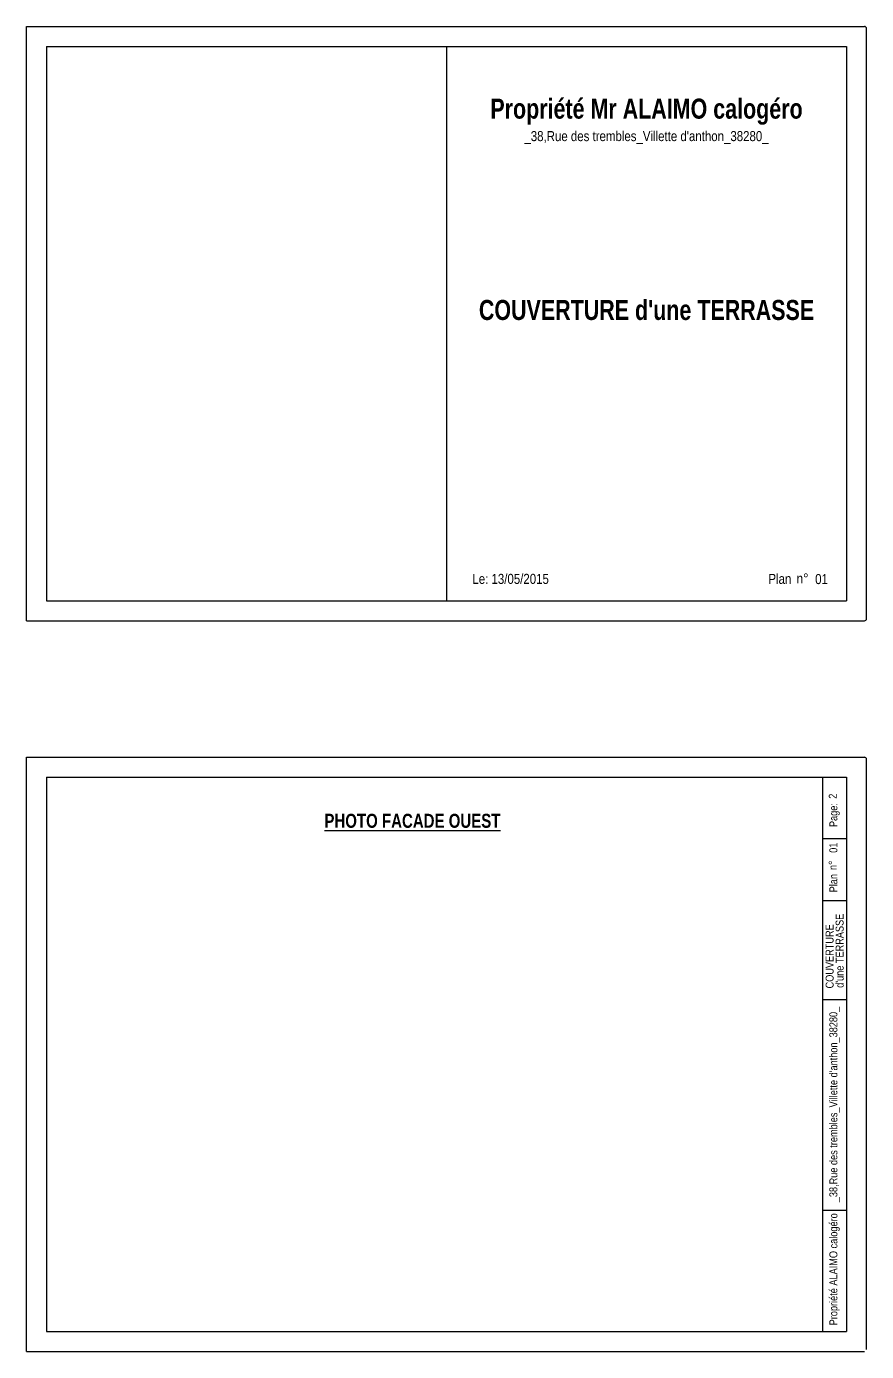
# Model space of a CAD drawing. Header units: centimetres. Extents: x 16433 to 114398, y -50094 to -12305.
# Drawn here: x 46048 to 48148, y -40455 to -37144 of the extents above; entities that cross this region are included whole.
import ezdxf
from ezdxf.enums import TextEntityAlignment as Align

# ---------------------------------------------------------------- set-up
doc = ezdxf.new("R2010")
doc.units = ezdxf.units.CM
doc.header["$LTSCALE"] = 0.5
doc.layers.add('01_fenetres', color=171, linetype='CONTINUOUS')
doc.layers.add('01_texte', color=230, linetype='CONTINUOUS')
doc.styles.add('impact', font='impact.ttf')
doc.styles.add('STYLE2', font='ARIALN.TTF')

msp = doc.modelspace()

# ---------------------------------------------------------------- linework, layer by layer
at = {"layer": '01_fenetres', "ltscale": 30}
for p, q in [((46097.979, -37193.865), (46097.979, -38578.865)), ((46097.979, -37193.865), (48097.979, -37193.865)), ((47097.979, -37193.865), (47097.979, -38578.865)), ((48097.979, -37193.865), (48097.979, -38578.865)), ((46097.979, -38578.865), (47047.979, -38578.865)), ((46097.979, -38578.865), (47047.979, -38578.865)), ((46097.979, -38578.865), (48097.979, -38578.865)), ((46097.979, -39019.958), (46097.979, -40404.958)), ((46097.979, -39019.958), (48097.979, -39019.958)), ((48037.979, -39019.958), (48037.979, -40404.958)), ((48097.979, -39019.958), (48097.979, -40404.958)), ((48097.979, -39019.958), (48097.979, -40404.958)), ((48097.979, -39174.09), (48037.979, -39174.09)), ((48097.979, -39329.107), (48037.979, -39329.107)), ((48097.979, -39576.024), (48037.979, -39576.024)), ((48097.979, -40102.558), (48037.979, -40102.558)), ((46097.979, -40404.958), (47047.979, -40404.958)), ((46097.979, -40404.958), (47047.979, -40404.958)), ((46097.979, -40404.958), (48097.979, -40404.958))]:
    msp.add_line(p, q, dxfattribs=at)
at = {"layer": '01_texte', "ltscale": 30}
for p, q in [((46047.979, -37143.865), (48142.979, -37143.865)), ((46047.979, -38628.865), (46047.979, -37143.865)), ((48147.979, -38623.865), (48147.979, -37148.865)), ((46047.979, -38628.865), (48142.979, -38628.865)), ((46047.979, -38969.958), (48142.979, -38969.958)), ((46047.979, -40454.958), (46047.979, -38969.958)), ((48147.979, -40449.958), (48147.979, -38974.958)), ((46047.979, -40454.958), (48142.979, -40454.958))]:
    msp.add_line(p, q, dxfattribs=at)
for centre, start, end in [((48142.979, -37148.865), 0, 90), ((48142.979, -38623.865), 270, 0), ((48142.979, -38974.958), 0, 90)]:
    msp.add_arc(centre, 5, start, end, dxfattribs=at)

# ---------------------------------------------------------------- texts
at = {"layer": '01_texte'}
for s, height, style, p in [('Propriété Mr ALAIMO calogéro', 50, 'impact', (47597.979, -37389.118)), ("_38,Rue des trembles_Villette d'anthon_38280_", 25, 'STYLE2', (47597.979, -37437.74)), ("COUVERTURE d'une TERRASSE", 50, 'impact', (47597.979, -37892.232)), ('%%UPHOTO FACADE OUEST', 35, 'impact', (47012.759, -39156.76))]:
    msp.add_text(s, height=height, dxfattribs=dict(at, style=style)).set_placement(p, align=Align.BOTTOM_CENTER)
at = {"layer": '01_texte', "style": 'STYLE2'}
for s, p in [('Le: 13/05/2015', (47162.708, -38536.727)), ('Plan', (47902.719, -38536.727)), ('n%%D', (47973.331, -38535.755)), ('  01', (48003.674, -38537.198))]:
    msp.add_text(s, height=25, dxfattribs=at).set_placement(p)
for s, p in [('2', (48073.687, -39073.691)), ('Page:', (48075.13, -39144.376)), ('  01', (48075.13, -39221.51)), ('n%%D', (48073.687, -39251.853)), ('Plan', (48075.13, -39307.615)), ("  d'une TERRASSE", (48090.741, -39558.828)), ('COUVERTURE ', (48065.74, -39547.684)), ("_38,Rue des trembles_Villette d'anthon_38280_", (48075.13, -40081.985)), ('Propriété ALAIMO calogéro', (48075.13, -40389.662))]:
    msp.add_text(s, height=20, rotation=90, dxfattribs=at).set_placement(p)

doc.saveas('drawing.dxf')
